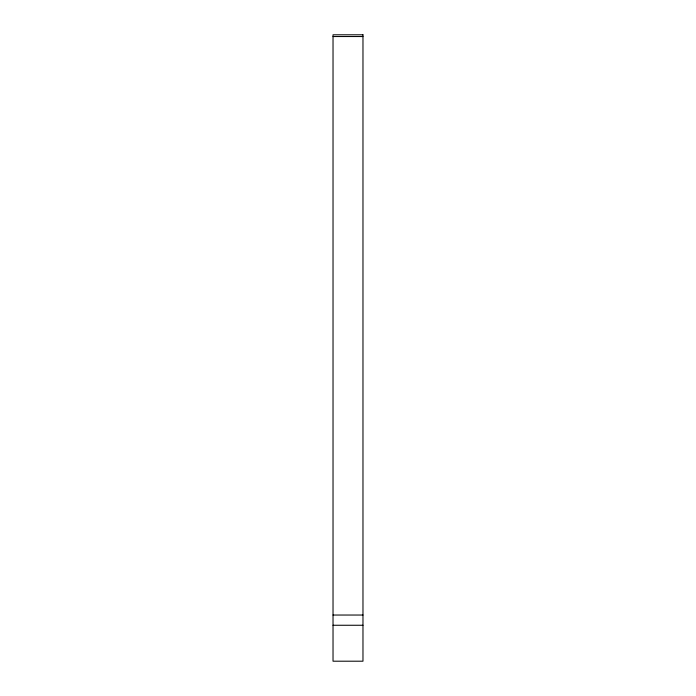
<?xml version="1.0" encoding="UTF-8"?>
<svg xmlns="http://www.w3.org/2000/svg" width="696" height="696" viewBox="0 0 696 696"><rect width="100%" height="100%" fill="white"/><g stroke="black" fill="none" stroke-linecap="round" stroke-linejoin="round"><path stroke-width="1.04" d="M333.027 36.54L362.973 36.54M333.027 615.038L362.973 615.038M333.027 625.26L362.973 625.26M362.973 34.8L333.027 34.8L333.027 661.2L362.973 661.2L362.973 34.8"/></g></svg>
